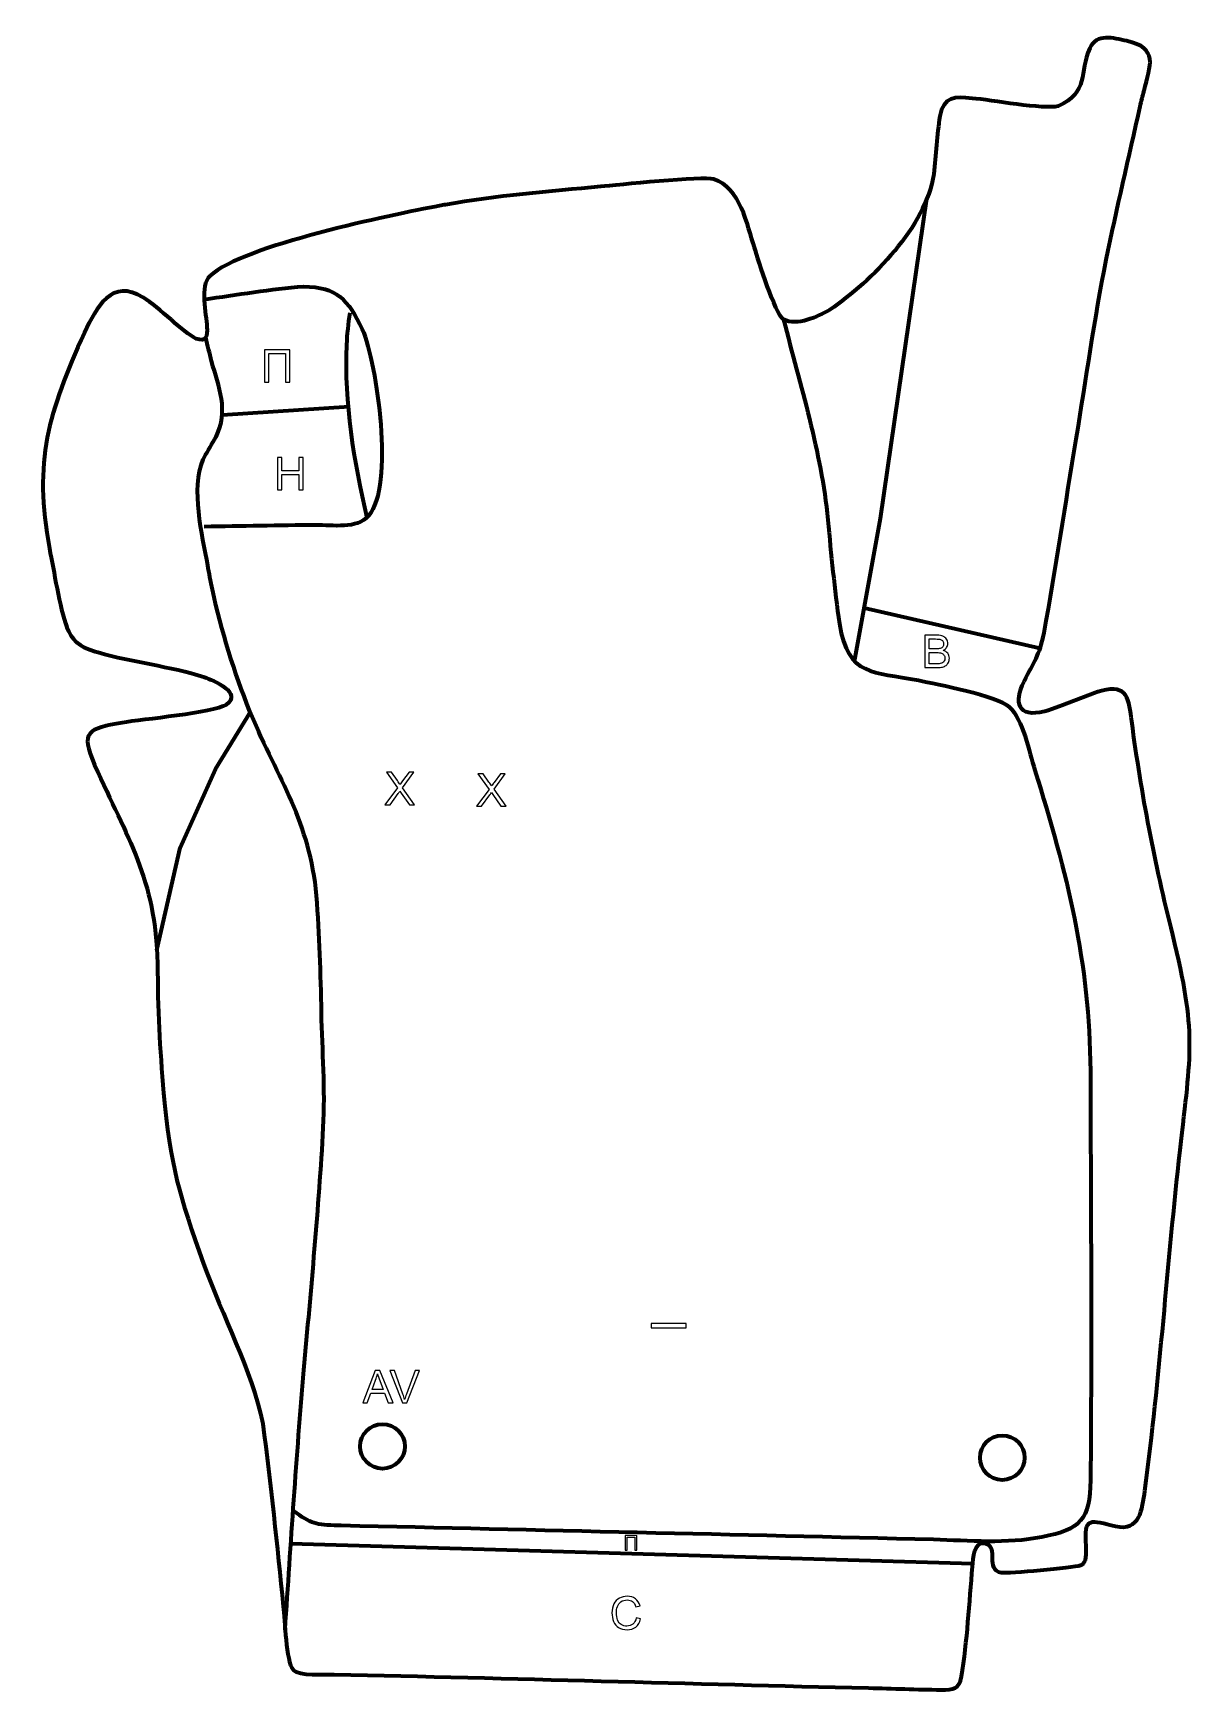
# Model space of a CAD drawing. Header units: millimetres. Extents: x 979 to 1632, y 92 to 1021.
import ezdxf

# ---------------------------------------------------------------- set-up
doc = ezdxf.new("R2010")
doc.units = ezdxf.units.MM
doc.header["$MEASUREMENT"] = 0
doc.layers.add('layer 2', color=7, linetype='Continuous')
doc.layers.add('layer 3', color=7, linetype='Continuous')

msp = doc.modelspace()

# ---------------------------------------------------------------- linework, layer by layer
at = {"layer": 'layer 2', "color": 142, "lineweight": 200}
for centre in [(1175.1357, 228.951), (1522.5996, 222.601)]:
    msp.add_ellipse(centre, major_axis=(0, 12.5), ratio=1, dxfattribs=at)
at = {"layer": 'layer 2', "color": 142, "lineweight": 158}
for points, knots in [([(1439.6786, 668.9718), (1439.6786, 668.9718), (1454.2709, 749.0889), (1454.2709, 749.0889), (1454.2709, 749.0889), (1454.2709, 749.0889), (1480.3789, 928.4), (1480.3789, 928.4)], [0, 0, 0, 0, 0.33333333, 0.33333333, 0.33333333, 0.33333333, 1, 1, 1, 1]), ([(1075.1324, 871.9103), (1093.0158, 874.3434), (1112.9686, 877.8275), (1130.7674, 879.0999), (1130.7674, 879.0999), (1150.0489, 879.0122), (1155.6182, 871.655), (1163.8154, 855.1954), (1163.8154, 855.1954), (1172.0334, 835.3318), (1182.0091, 767.3794), (1167.2082, 750.5077), (1167.2082, 750.5077), (1160.6299, 743.009), (1147.3456, 745.4224), (1137.8606, 745.3647), (1137.8606, 745.3647), (1117.0353, 745.2379), (1096.0309, 744.7714), (1075.1894, 744.4586)], [0, 0, 0, 0, 0.16666667, 0.16666667, 0.16666667, 0.16666667, 0.33333333, 0.33333333, 0.33333333, 0.33333333, 0.5, 0.5, 0.5, 0.5, 0.66666667, 0.66666667, 0.66666667, 0.66666667, 1, 1, 1, 1]), ([(1166.6142, 749.5178), (1159.0488, 781.4182), (1153.7779, 813.5607), (1155.1501, 846.4939), (1155.1501, 846.4939), (1155.4046, 852.6018), (1156.0679, 858.2854), (1156.9457, 864.315)], [0, 0, 0, 0, 0.33333333, 0.33333333, 0.33333333, 0.33333333, 1, 1, 1, 1]), ([(1400.013, 860.666), (1409.2432, 823.516), (1421.1266, 786.6433), (1424.7711, 748.3867), (1424.7711, 748.3867), (1426.6669, 728.4863), (1428.4373, 709.8606), (1431.2995, 690.0087), (1431.2995, 690.0087), (1436.2264, 659.9136), (1449.9113, 663.7346), (1475.5339, 658.3647), (1475.5339, 658.3647), (1486.2399, 656.1381), (1519.5638, 649.9379), (1526.5105, 643.5085), (1526.5105, 643.5085), (1534.2789, 636.3187), (1537.5667, 618.4636), (1540.824, 608.0307), (1540.824, 608.0307), (1558.8647, 550.2477), (1571.5937, 500.3596), (1571.9573, 439.37), (1571.9573, 439.37), (1572.2293, 362.905), (1572.7118, 286.3987), (1572.0306, 209.9396), (1572.0306, 209.9396), (1571.8304, 188.1055), (1566.6241, 182.4251), (1544.7937, 178.0966), (1544.7937, 178.0966), (1525.2366, 174.2188), (1503.8649, 176.1231), (1484.0059, 176.6785), (1484.0059, 176.6785), (1373.3334, 179.3439), (1262.6605, 181.9893), (1151.9859, 184.5654), (1151.9859, 184.5654), (1151.9859, 184.5654), (1150.4835, 184.6004), (1150.4835, 184.6004), (1150.4835, 184.6004), (1137.488, 184.9028), (1135.5734, 185.441), (1125.0312, 192.8271)], [0, 0, 0, 0, 0.07692308, 0.07692308, 0.07692308, 0.07692308, 0.15384615, 0.15384615, 0.15384615, 0.15384615, 0.23076923, 0.23076923, 0.23076923, 0.23076923, 0.30769231, 0.30769231, 0.30769231, 0.30769231, 0.38461538, 0.38461538, 0.38461538, 0.38461538, 0.46153846, 0.46153846, 0.46153846, 0.46153846, 0.53846154, 0.53846154, 0.53846154, 0.53846154, 0.61538462, 0.61538462, 0.61538462, 0.61538462, 0.69230769, 0.69230769, 0.69230769, 0.69230769, 0.76923077, 0.76923077, 0.76923077, 0.76923077, 0.84615385, 0.84615385, 0.84615385, 0.84615385, 1, 1, 1, 1]), ([(1120.5217, 126.0516), (1123.8027, 174.6726), (1126.8957, 223.2865), (1131.125, 271.8384), (1131.125, 271.8384), (1135.0575, 316.8332), (1139.5133, 362.6697), (1141.9686, 407.7164), (1141.9686, 407.7164), (1143.1257, 428.9459), (1141.389, 450.762), (1140.9376, 472.0508), (1140.9376, 472.0508), (1140.5096, 493.9621), (1139.8848, 515.7027), (1138.1367, 537.5598), (1138.1367, 537.5598), (1134.632, 579.0234), (1116.6324, 602.924), (1101.4073, 639.5773), (1101.4073, 639.5773), (1101.4073, 639.5773), (1100.8347, 640.9681), (1100.8347, 640.9681), (1100.8347, 640.9681), (1091.8155, 663.4989), (1084.8921, 685.6191), (1079.7546, 709.3475), (1079.7546, 709.3475), (1078.848, 713.8501), (1078.0065, 718.3581), (1077.1868, 722.8771), (1077.1868, 722.8771), (1074.1165, 739.9987), (1067.6547, 765.6808), (1074.6676, 782.0697), (1074.6676, 782.0697), (1074.6676, 782.0697), (1075.2005, 783.2195), (1075.2005, 783.2195), (1075.2005, 783.2195), (1077.1707, 787.1482), (1079.6847, 791.0266), (1081.8701, 794.8759), (1081.8701, 794.8759), (1089.2073, 809.2729), (1083.3079, 822.9261), (1079.3264, 837.2271), (1079.3264, 837.2271), (1078.2104, 841.6732), (1077.1463, 846.1346), (1076.0622, 850.5888)], [0, 0, 0, 0, 0.07142857, 0.07142857, 0.07142857, 0.07142857, 0.14285714, 0.14285714, 0.14285714, 0.14285714, 0.21428571, 0.21428571, 0.21428571, 0.21428571, 0.28571429, 0.28571429, 0.28571429, 0.28571429, 0.35714286, 0.35714286, 0.35714286, 0.35714286, 0.42857143, 0.42857143, 0.42857143, 0.42857143, 0.5, 0.5, 0.5, 0.5, 0.57142857, 0.57142857, 0.57142857, 0.57142857, 0.64285714, 0.64285714, 0.64285714, 0.64285714, 0.71428571, 0.71428571, 0.71428571, 0.71428571, 0.78571429, 0.78571429, 0.78571429, 0.78571429, 0.85714286, 0.85714286, 0.85714286, 0.85714286, 1, 1, 1, 1]), ([(1048.7024, 507.0973), (1048.7024, 507.0973), (1061.6294, 564.5416), (1061.6294, 564.5416), (1061.6294, 564.5416), (1061.6294, 564.5416), (1081.6054, 608.5948), (1081.6054, 608.5948), (1081.6054, 608.5948), (1081.6054, 608.5948), (1101.2566, 640.8288), (1101.2566, 640.8288)], [0, 0, 0, 0, 0.25, 0.25, 0.25, 0.25, 0.5, 0.5, 0.5, 0.5, 1, 1, 1, 1])]:
    msp.add_open_spline(points, degree=3, knots=knots, dxfattribs=at)
at = {"layer": 'layer 2', "color": 142}
for points, knots in [([(1108.929, 843.6755), (1108.929, 843.6755), (1123.2038, 843.6755), (1123.2038, 843.6755), (1123.2038, 843.6755), (1123.2038, 843.6755), (1123.2038, 825.4891), (1123.2038, 825.4891), (1123.2038, 825.4891), (1123.2038, 825.4891), (1120.7908, 825.4891), (1120.7908, 825.4891), (1120.7908, 825.4891), (1120.7908, 825.4891), (1120.7908, 841.5419), (1120.7908, 841.5419), (1120.7908, 841.5419), (1120.7908, 841.5419), (1111.342, 841.5419), (1111.342, 841.5419), (1111.342, 841.5419), (1111.342, 841.5419), (1111.342, 825.4891), (1111.342, 825.4891), (1111.342, 825.4891), (1111.342, 825.4891), (1108.929, 825.4891), (1108.929, 825.4891), (1108.929, 825.4891), (1108.929, 825.4891), (1108.929, 843.6755), (1108.929, 843.6755)], [0, 0, 0, 0, 0.11111111, 0.11111111, 0.11111111, 0.11111111, 0.22222222, 0.22222222, 0.22222222, 0.22222222, 0.33333333, 0.33333333, 0.33333333, 0.33333333, 0.44444444, 0.44444444, 0.44444444, 0.44444444, 0.55555556, 0.55555556, 0.55555556, 0.55555556, 0.66666667, 0.66666667, 0.66666667, 0.66666667, 0.77777778, 0.77777778, 0.77777778, 0.77777778, 1, 1, 1, 1]), ([(1116.3627, 765.1641), (1116.3627, 765.1641), (1116.3627, 783.3505), (1116.3627, 783.3505), (1116.3627, 783.3505), (1116.3627, 783.3505), (1118.7757, 783.3505), (1118.7757, 783.3505), (1118.7757, 783.3505), (1118.7757, 783.3505), (1118.7757, 775.8575), (1118.7757, 775.8575), (1118.7757, 775.8575), (1118.7757, 775.8575), (1128.1737, 775.8575), (1128.1737, 775.8575), (1128.1737, 775.8575), (1128.1737, 775.8575), (1128.1737, 783.3505), (1128.1737, 783.3505), (1128.1737, 783.3505), (1128.1737, 783.3505), (1130.5867, 783.3505), (1130.5867, 783.3505), (1130.5867, 783.3505), (1130.5867, 783.3505), (1130.5867, 765.1641), (1130.5867, 765.1641), (1130.5867, 765.1641), (1130.5867, 765.1641), (1128.1737, 765.1641), (1128.1737, 765.1641), (1128.1737, 765.1641), (1128.1737, 765.1641), (1128.1737, 773.7239), (1128.1737, 773.7239), (1128.1737, 773.7239), (1128.1737, 773.7239), (1118.7757, 773.7239), (1118.7757, 773.7239), (1118.7757, 773.7239), (1118.7757, 773.7239), (1118.7757, 765.1641), (1118.7757, 765.1641), (1118.7757, 765.1641), (1118.7757, 765.1641), (1116.3627, 765.1641), (1116.3627, 765.1641)], [0, 0, 0, 0, 0.07692308, 0.07692308, 0.07692308, 0.07692308, 0.15384615, 0.15384615, 0.15384615, 0.15384615, 0.23076923, 0.23076923, 0.23076923, 0.23076923, 0.30769231, 0.30769231, 0.30769231, 0.30769231, 0.38461538, 0.38461538, 0.38461538, 0.38461538, 0.46153846, 0.46153846, 0.46153846, 0.46153846, 0.53846154, 0.53846154, 0.53846154, 0.53846154, 0.61538462, 0.61538462, 0.61538462, 0.61538462, 0.69230769, 0.69230769, 0.69230769, 0.69230769, 0.76923077, 0.76923077, 0.76923077, 0.76923077, 0.84615385, 0.84615385, 0.84615385, 0.84615385, 1, 1, 1, 1]), ([(1479.1804, 665.4814), (1479.1804, 665.4814), (1479.1804, 683.6678), (1479.1804, 683.6678), (1479.1804, 683.6678), (1479.1804, 683.6678), (1486.0045, 683.6678), (1486.0045, 683.6678), (1486.0045, 683.6678), (1487.3931, 683.6678), (1488.5064, 683.4858), (1489.3489, 683.1175), (1489.3489, 683.1175), (1490.1871, 682.7492), (1490.8432, 682.1819), (1491.3174, 681.4157), (1491.3174, 681.4157), (1491.7957, 680.6537), (1492.0328, 679.8536), (1492.0328, 679.0154), (1492.0328, 679.0154), (1492.0328, 678.2407), (1491.8211, 677.5083), (1491.402, 676.8225), (1491.402, 676.8225), (1490.9829, 676.1367), (1490.3479, 675.5821), (1489.497, 675.1588), (1489.497, 675.1588), (1490.5977, 674.8371), (1491.4444, 674.2867), (1492.0328, 673.5078), (1492.0328, 673.5078), (1492.6255, 672.7331), (1492.9218, 671.8145), (1492.9218, 670.7561), (1492.9218, 670.7561), (1492.9218, 669.901), (1492.7398, 669.1094), (1492.3799, 668.377), (1492.3799, 668.377), (1492.0201, 667.6446), (1491.5756, 667.0816), (1491.0464, 666.6837), (1491.0464, 666.6837), (1490.5173, 666.29), (1489.8526, 665.9894), (1489.0568, 665.7862), (1489.0568, 665.7862), (1488.2567, 665.583), (1487.2788, 665.4814), (1486.1188, 665.4814), (1486.1188, 665.4814), (1486.1188, 665.4814), (1479.1804, 665.4814), (1479.1804, 665.4814)], [0, 0, 0, 0, 0.06666667, 0.06666667, 0.06666667, 0.06666667, 0.13333333, 0.13333333, 0.13333333, 0.13333333, 0.2, 0.2, 0.2, 0.2, 0.26666667, 0.26666667, 0.26666667, 0.26666667, 0.33333333, 0.33333333, 0.33333333, 0.33333333, 0.4, 0.4, 0.4, 0.4, 0.46666667, 0.46666667, 0.46666667, 0.46666667, 0.53333333, 0.53333333, 0.53333333, 0.53333333, 0.6, 0.6, 0.6, 0.6, 0.66666667, 0.66666667, 0.66666667, 0.66666667, 0.73333333, 0.73333333, 0.73333333, 0.73333333, 0.8, 0.8, 0.8, 0.8, 0.86666667, 0.86666667, 0.86666667, 0.86666667, 1, 1, 1, 1]), ([(1481.5934, 676.0224), (1481.5934, 676.0224), (1485.5262, 676.0224), (1485.5262, 676.0224), (1485.5262, 676.0224), (1486.593, 676.0224), (1487.3592, 676.0944), (1487.8206, 676.2341), (1487.8206, 676.2341), (1488.4345, 676.4161), (1488.8959, 676.7209), (1489.2049, 677.1442), (1489.2049, 677.1442), (1489.514, 677.5676), (1489.6706, 678.0967), (1489.6706, 678.736), (1489.6706, 678.736), (1489.6706, 679.3413), (1489.5267, 679.8747), (1489.2346, 680.3319), (1489.2346, 680.3319), (1488.9467, 680.7934), (1488.5318, 681.1109), (1487.9942, 681.2802), (1487.9942, 681.2802), (1487.4566, 681.4495), (1486.5337, 681.5342), (1485.2298, 681.5342), (1485.2298, 681.5342), (1485.2298, 681.5342), (1481.5934, 681.5342), (1481.5934, 681.5342), (1481.5934, 681.5342), (1481.5934, 681.5342), (1481.5934, 676.0224), (1481.5934, 676.0224)], [0, 0, 0, 0, 0.1, 0.1, 0.1, 0.1, 0.2, 0.2, 0.2, 0.2, 0.3, 0.3, 0.3, 0.3, 0.4, 0.4, 0.4, 0.4, 0.5, 0.5, 0.5, 0.5, 0.6, 0.6, 0.6, 0.6, 0.7, 0.7, 0.7, 0.7, 0.8, 0.8, 0.8, 0.8, 1, 1, 1, 1]), ([(1481.5934, 667.615), (1481.5934, 667.615), (1486.1231, 667.615), (1486.1231, 667.615), (1486.1231, 667.615), (1486.902, 667.615), (1487.4481, 667.6446), (1487.7656, 667.7039), (1487.7656, 667.7039), (1488.3159, 667.8013), (1488.7816, 667.9664), (1489.1541, 668.1992), (1489.1541, 668.1992), (1489.5267, 668.432), (1489.8315, 668.7707), (1490.0728, 669.2152), (1490.0728, 669.2152), (1490.3141, 669.6597), (1490.4326, 670.1719), (1490.4326, 670.7519), (1490.4326, 670.7519), (1490.4326, 671.4335), (1490.259, 672.0219), (1489.9077, 672.5257), (1489.9077, 672.5257), (1489.5605, 673.0294), (1489.0779, 673.3808), (1488.4599, 673.584), (1488.4599, 673.584), (1487.846, 673.7872), (1486.957, 673.8888), (1485.8013, 673.8888), (1485.8013, 673.8888), (1485.8013, 673.8888), (1481.5934, 673.8888), (1481.5934, 673.8888), (1481.5934, 673.8888), (1481.5934, 673.8888), (1481.5934, 667.615), (1481.5934, 667.615)], [0, 0, 0, 0, 0.09090909, 0.09090909, 0.09090909, 0.09090909, 0.18181818, 0.18181818, 0.18181818, 0.18181818, 0.27272727, 0.27272727, 0.27272727, 0.27272727, 0.36363636, 0.36363636, 0.36363636, 0.36363636, 0.45454545, 0.45454545, 0.45454545, 0.45454545, 0.54545455, 0.54545455, 0.54545455, 0.54545455, 0.63636364, 0.63636364, 0.63636364, 0.63636364, 0.72727273, 0.72727273, 0.72727273, 0.72727273, 0.81818182, 0.81818182, 0.81818182, 0.81818182, 1, 1, 1, 1]), ([(1176.4894, 588.6187), (1176.4894, 588.6187), (1183.5167, 598.0548), (1183.5167, 598.0548), (1183.5167, 598.0548), (1183.5167, 598.0548), (1177.3276, 606.8051), (1177.3276, 606.8051), (1177.3276, 606.8051), (1177.3276, 606.8051), (1180.1935, 606.8051), (1180.1935, 606.8051), (1180.1935, 606.8051), (1180.1935, 606.8051), (1183.5082, 602.1527), (1183.5082, 602.1527), (1183.5082, 602.1527), (1184.1983, 601.1875), (1184.6766, 600.4509), (1184.9518, 599.9386), (1184.9518, 599.9386), (1185.3624, 600.5736), (1185.845, 601.251), (1186.3996, 601.9664), (1186.3996, 601.9664), (1186.3996, 601.9664), (1190.0318, 606.8051), (1190.0318, 606.8051), (1190.0318, 606.8051), (1190.0318, 606.8051), (1192.6692, 606.8051), (1192.6692, 606.8051), (1192.6692, 606.8051), (1192.6692, 606.8051), (1186.353, 598.1606), (1186.353, 598.1606), (1186.353, 598.1606), (1186.353, 598.1606), (1193.1518, 588.6187), (1193.1518, 588.6187), (1193.1518, 588.6187), (1193.1518, 588.6187), (1190.1969, 588.6187), (1190.1969, 588.6187), (1190.1969, 588.6187), (1190.1969, 588.6187), (1185.608, 595.1042), (1185.608, 595.1042), (1185.608, 595.1042), (1185.3455, 595.4725), (1185.0957, 595.8408), (1184.8629, 596.2048), (1184.8629, 596.2048), (1184.4565, 595.5952), (1184.1686, 595.1677), (1183.9908, 594.9264), (1183.9908, 594.9264), (1183.9908, 594.9264), (1179.3807, 588.6187), (1179.3807, 588.6187), (1179.3807, 588.6187), (1179.3807, 588.6187), (1176.4894, 588.6187), (1176.4894, 588.6187)], [0, 0, 0, 0, 0.05882353, 0.05882353, 0.05882353, 0.05882353, 0.11764706, 0.11764706, 0.11764706, 0.11764706, 0.17647059, 0.17647059, 0.17647059, 0.17647059, 0.23529412, 0.23529412, 0.23529412, 0.23529412, 0.29411765, 0.29411765, 0.29411765, 0.29411765, 0.35294118, 0.35294118, 0.35294118, 0.35294118, 0.41176471, 0.41176471, 0.41176471, 0.41176471, 0.47058824, 0.47058824, 0.47058824, 0.47058824, 0.52941176, 0.52941176, 0.52941176, 0.52941176, 0.58823529, 0.58823529, 0.58823529, 0.58823529, 0.64705882, 0.64705882, 0.64705882, 0.64705882, 0.70588235, 0.70588235, 0.70588235, 0.70588235, 0.76470588, 0.76470588, 0.76470588, 0.76470588, 0.82352941, 0.82352941, 0.82352941, 0.82352941, 0.88235294, 0.88235294, 0.88235294, 0.88235294, 1, 1, 1, 1]), ([(1227.8188, 587.8249), (1227.8188, 587.8249), (1234.8461, 597.261), (1234.8461, 597.261), (1234.8461, 597.261), (1234.8461, 597.261), (1228.657, 606.0113), (1228.657, 606.0113), (1228.657, 606.0113), (1228.657, 606.0113), (1231.5229, 606.0113), (1231.5229, 606.0113), (1231.5229, 606.0113), (1231.5229, 606.0113), (1234.8376, 601.3589), (1234.8376, 601.3589), (1234.8376, 601.3589), (1235.5277, 600.3937), (1236.006, 599.6571), (1236.2812, 599.1448), (1236.2812, 599.1448), (1236.6918, 599.7798), (1237.1744, 600.4572), (1237.729, 601.1726), (1237.729, 601.1726), (1237.729, 601.1726), (1241.3612, 606.0113), (1241.3612, 606.0113), (1241.3612, 606.0113), (1241.3612, 606.0113), (1243.9986, 606.0113), (1243.9986, 606.0113), (1243.9986, 606.0113), (1243.9986, 606.0113), (1237.6824, 597.3668), (1237.6824, 597.3668), (1237.6824, 597.3668), (1237.6824, 597.3668), (1244.4812, 587.8249), (1244.4812, 587.8249), (1244.4812, 587.8249), (1244.4812, 587.8249), (1241.5263, 587.8249), (1241.5263, 587.8249), (1241.5263, 587.8249), (1241.5263, 587.8249), (1236.9374, 594.3104), (1236.9374, 594.3104), (1236.9374, 594.3104), (1236.6749, 594.6787), (1236.4251, 595.047), (1236.1923, 595.411), (1236.1923, 595.411), (1235.7859, 594.8014), (1235.498, 594.3739), (1235.3202, 594.1326), (1235.3202, 594.1326), (1235.3202, 594.1326), (1230.7101, 587.8249), (1230.7101, 587.8249), (1230.7101, 587.8249), (1230.7101, 587.8249), (1227.8188, 587.8249), (1227.8188, 587.8249)], [0, 0, 0, 0, 0.05882353, 0.05882353, 0.05882353, 0.05882353, 0.11764706, 0.11764706, 0.11764706, 0.11764706, 0.17647059, 0.17647059, 0.17647059, 0.17647059, 0.23529412, 0.23529412, 0.23529412, 0.23529412, 0.29411765, 0.29411765, 0.29411765, 0.29411765, 0.35294118, 0.35294118, 0.35294118, 0.35294118, 0.41176471, 0.41176471, 0.41176471, 0.41176471, 0.47058824, 0.47058824, 0.47058824, 0.47058824, 0.52941176, 0.52941176, 0.52941176, 0.52941176, 0.58823529, 0.58823529, 0.58823529, 0.58823529, 0.64705882, 0.64705882, 0.64705882, 0.64705882, 0.70588235, 0.70588235, 0.70588235, 0.70588235, 0.76470588, 0.76470588, 0.76470588, 0.76470588, 0.82352941, 0.82352941, 0.82352941, 0.82352941, 0.88235294, 0.88235294, 0.88235294, 0.88235294, 1, 1, 1, 1]), ([(1325.8458, 295.3651), (1325.8458, 295.3651), (1325.8458, 297.8699), (1325.8458, 297.8699), (1325.8458, 297.8699), (1325.8458, 297.8699), (1345.425, 297.8699), (1345.425, 297.8699), (1345.425, 297.8699), (1345.425, 297.8699), (1345.425, 295.3651), (1345.425, 295.3651), (1345.425, 295.3651), (1345.425, 295.3651), (1325.8458, 295.3651), (1325.8458, 295.3651)], [0, 0, 0, 0, 0.2, 0.2, 0.2, 0.2, 0.4, 0.4, 0.4, 0.4, 0.6, 0.6, 0.6, 0.6, 1, 1, 1, 1]), ([(1164.0758, 253.2926), (1164.0758, 253.2926), (1171.0523, 271.479), (1171.0523, 271.479), (1171.0523, 271.479), (1171.0523, 271.479), (1173.6982, 271.479), (1173.6982, 271.479), (1173.6982, 271.479), (1173.6982, 271.479), (1181.1023, 253.2926), (1181.1023, 253.2926), (1181.1023, 253.2926), (1181.1023, 253.2926), (1178.3633, 253.2926), (1178.3633, 253.2926), (1178.3633, 253.2926), (1178.3633, 253.2926), (1176.2593, 258.8044), (1176.2593, 258.8044), (1176.2593, 258.8044), (1176.2593, 258.8044), (1168.6012, 258.8044), (1168.6012, 258.8044), (1168.6012, 258.8044), (1168.6012, 258.8044), (1166.6285, 253.2926), (1166.6285, 253.2926), (1166.6285, 253.2926), (1166.6285, 253.2926), (1164.0758, 253.2926), (1164.0758, 253.2926)], [0, 0, 0, 0, 0.11111111, 0.11111111, 0.11111111, 0.11111111, 0.22222222, 0.22222222, 0.22222222, 0.22222222, 0.33333333, 0.33333333, 0.33333333, 0.33333333, 0.44444444, 0.44444444, 0.44444444, 0.44444444, 0.55555556, 0.55555556, 0.55555556, 0.55555556, 0.66666667, 0.66666667, 0.66666667, 0.66666667, 0.77777778, 0.77777778, 0.77777778, 0.77777778, 1, 1, 1, 1]), ([(1169.3082, 260.7602), (1169.3082, 260.7602), (1175.5058, 260.7602), (1175.5058, 260.7602), (1175.5058, 260.7602), (1175.5058, 260.7602), (1173.6093, 265.8021), (1173.6093, 265.8021), (1173.6093, 265.8021), (1173.0378, 267.3346), (1172.606, 268.6003), (1172.3054, 269.5994), (1172.3054, 269.5994), (1172.0556, 268.4141), (1171.7212, 267.2499), (1171.3021, 266.0984), (1171.3021, 266.0984), (1171.3021, 266.0984), (1169.3082, 260.7602), (1169.3082, 260.7602)], [0, 0, 0, 0, 0.16666667, 0.16666667, 0.16666667, 0.16666667, 0.33333333, 0.33333333, 0.33333333, 0.33333333, 0.5, 0.5, 0.5, 0.5, 0.66666667, 0.66666667, 0.66666667, 0.66666667, 1, 1, 1, 1]), ([(1186.3093, 253.2926), (1186.3093, 253.2926), (1179.282, 271.479), (1179.282, 271.479), (1179.282, 271.479), (1179.282, 271.479), (1181.8897, 271.479), (1181.8897, 271.479), (1181.8897, 271.479), (1181.8897, 271.479), (1186.6141, 258.2625), (1186.6141, 258.2625), (1186.6141, 258.2625), (1186.9909, 257.2042), (1187.3126, 256.2136), (1187.5666, 255.2865), (1187.5666, 255.2865), (1187.846, 256.2813), (1188.172, 257.2719), (1188.5445, 258.2625), (1188.5445, 258.2625), (1188.5445, 258.2625), (1193.4467, 271.479), (1193.4467, 271.479), (1193.4467, 271.479), (1193.4467, 271.479), (1195.902, 271.479), (1195.902, 271.479), (1195.902, 271.479), (1195.902, 271.479), (1188.8112, 253.2926), (1188.8112, 253.2926), (1188.8112, 253.2926), (1188.8112, 253.2926), (1186.3093, 253.2926), (1186.3093, 253.2926)], [0, 0, 0, 0, 0.1, 0.1, 0.1, 0.1, 0.2, 0.2, 0.2, 0.2, 0.3, 0.3, 0.3, 0.3, 0.4, 0.4, 0.4, 0.4, 0.5, 0.5, 0.5, 0.5, 0.6, 0.6, 0.6, 0.6, 0.7, 0.7, 0.7, 0.7, 0.8, 0.8, 0.8, 0.8, 1, 1, 1, 1]), ([(1311.2309, 179.0349), (1311.2309, 179.0349), (1317.7075, 179.0349), (1317.7075, 179.0349), (1317.7075, 179.0349), (1317.7075, 179.0349), (1317.7075, 170.7836), (1317.7075, 170.7836), (1317.7075, 170.7836), (1317.7075, 170.7836), (1316.6127, 170.7836), (1316.6127, 170.7836), (1316.6127, 170.7836), (1316.6127, 170.7836), (1316.6127, 178.0669), (1316.6127, 178.0669), (1316.6127, 178.0669), (1316.6127, 178.0669), (1312.3257, 178.0669), (1312.3257, 178.0669), (1312.3257, 178.0669), (1312.3257, 178.0669), (1312.3257, 170.7836), (1312.3257, 170.7836), (1312.3257, 170.7836), (1312.3257, 170.7836), (1311.2309, 170.7836), (1311.2309, 170.7836), (1311.2309, 170.7836), (1311.2309, 170.7836), (1311.2309, 179.0349), (1311.2309, 179.0349)], [0, 0, 0, 0, 0.11111111, 0.11111111, 0.11111111, 0.11111111, 0.22222222, 0.22222222, 0.22222222, 0.22222222, 0.33333333, 0.33333333, 0.33333333, 0.33333333, 0.44444444, 0.44444444, 0.44444444, 0.44444444, 0.55555556, 0.55555556, 0.55555556, 0.55555556, 0.66666667, 0.66666667, 0.66666667, 0.66666667, 0.77777778, 0.77777778, 0.77777778, 0.77777778, 1, 1, 1, 1]), ([(1317.4063, 132.8393), (1317.4063, 132.8393), (1319.8193, 132.2297), (1319.8193, 132.2297), (1319.8193, 132.2297), (1319.3155, 130.2528), (1318.4096, 128.7499), (1317.1015, 127.7128), (1317.1015, 127.7128), (1315.7934, 126.6756), (1314.1932, 126.1549), (1312.3009, 126.1549), (1312.3009, 126.1549), (1310.3451, 126.1549), (1308.7534, 126.5528), (1307.5257, 127.3529), (1307.5257, 127.3529), (1306.298, 128.1488), (1305.3667, 129.3045), (1304.7275, 130.8158), (1304.7275, 130.8158), (1304.0882, 132.3313), (1303.7665, 133.9527), (1303.7665, 135.6884), (1303.7665, 135.6884), (1303.7665, 137.5807), (1304.1263, 139.2317), (1304.8502, 140.6414), (1304.8502, 140.6414), (1305.5741, 142.0511), (1306.6028, 143.1221), (1307.9363, 143.8545), (1307.9363, 143.8545), (1309.2698, 144.5868), (1310.7388, 144.9509), (1312.339, 144.9509), (1312.339, 144.9509), (1314.1593, 144.9509), (1315.6876, 144.4895), (1316.9237, 143.5624), (1316.9237, 143.5624), (1318.1641, 142.6353), (1319.0277, 141.3356), (1319.5145, 139.6592), (1319.5145, 139.6592), (1319.5145, 139.6592), (1317.1523, 139.1004), (1317.1523, 139.1004), (1317.1523, 139.1004), (1316.7332, 140.4212), (1316.1194, 141.3864), (1315.3193, 141.9876), (1315.3193, 141.9876), (1314.5192, 142.5929), (1313.5116, 142.8935), (1312.2967, 142.8935), (1312.2967, 142.8935), (1310.9039, 142.8935), (1309.7355, 142.5591), (1308.7999, 141.8902), (1308.7999, 141.8902), (1307.8644, 141.2213), (1307.204, 140.3196), (1306.8272, 139.1936), (1306.8272, 139.1936), (1306.4462, 138.0633), (1306.2557, 136.8991), (1306.2557, 135.7011), (1306.2557, 135.7011), (1306.2557, 134.1559), (1306.4801, 132.8055), (1306.9288, 131.654), (1306.9288, 131.654), (1307.3775, 130.4983), (1308.076, 129.6389), (1309.0243, 129.0674), (1309.0243, 129.0674), (1309.9726, 128.4959), (1310.997, 128.2123), (1312.1019, 128.2123), (1312.1019, 128.2123), (1313.4481, 128.2123), (1314.5827, 128.6018), (1315.514, 129.3765), (1315.514, 129.3765), (1316.4453, 130.1554), (1317.0761, 131.3069), (1317.4063, 132.8393)], [0, 0, 0, 0, 0.04347826, 0.04347826, 0.04347826, 0.04347826, 0.08695652, 0.08695652, 0.08695652, 0.08695652, 0.13043478, 0.13043478, 0.13043478, 0.13043478, 0.17391304, 0.17391304, 0.17391304, 0.17391304, 0.2173913, 0.2173913, 0.2173913, 0.2173913, 0.26086957, 0.26086957, 0.26086957, 0.26086957, 0.30434783, 0.30434783, 0.30434783, 0.30434783, 0.34782609, 0.34782609, 0.34782609, 0.34782609, 0.39130435, 0.39130435, 0.39130435, 0.39130435, 0.43478261, 0.43478261, 0.43478261, 0.43478261, 0.47826087, 0.47826087, 0.47826087, 0.47826087, 0.52173913, 0.52173913, 0.52173913, 0.52173913, 0.56521739, 0.56521739, 0.56521739, 0.56521739, 0.60869565, 0.60869565, 0.60869565, 0.60869565, 0.65217391, 0.65217391, 0.65217391, 0.65217391, 0.69565217, 0.69565217, 0.69565217, 0.69565217, 0.73913043, 0.73913043, 0.73913043, 0.73913043, 0.7826087, 0.7826087, 0.7826087, 0.7826087, 0.82608696, 0.82608696, 0.82608696, 0.82608696, 0.86956522, 0.86956522, 0.86956522, 0.86956522, 0.91304348, 0.91304348, 0.91304348, 0.91304348, 1, 1, 1, 1])]:
    msp.add_open_spline(points, degree=3, knots=knots, dxfattribs=at)
at = {"layer": 'layer 2', "color": 142, "lineweight": 158}
for points in [[(1085.4775, 807.2461), (1085.4775, 807.2461), (1156.4159, 811.8283), (1156.4159, 811.8283)], [(1445.1495, 699.0093), (1445.1495, 699.0093), (1543.7799, 676.3018), (1543.7799, 676.3018)], [(1123.7924, 174.4832), (1123.7924, 174.4832), (1506.0374, 163.3907), (1506.0374, 163.3907)]]:
    msp.add_open_spline(points, degree=3, dxfattribs=at)
at = {"layer": 'layer 3', "color": 242, "lineweight": 158}
msp.add_open_spline([(1210.4935, 924.9847), (1238.6948, 930.1283), (1268.83, 932.3027), (1297.5233, 935.1369), (1297.5233, 935.1369), (1305.9001, 935.9643), (1355.3867, 940.994), (1360.6948, 939.2934), (1360.6948, 939.2934), (1375.9166, 934.417), (1379.3726, 914.0934), (1383.6325, 900.9245), (1383.6325, 900.9245), (1386.0954, 893.4587), (1394.8667, 864.2369), (1400.013, 860.666), (1400.013, 860.666), (1407.4506, 856.59), (1419.1014, 862.2651), (1425.8621, 866.039), (1425.8621, 866.039), (1449.4355, 882.1367), (1479.915, 912.8584), (1484.1463, 942.1392), (1484.1463, 942.1392), (1485.3901, 952.6926), (1485.9262, 964.2165), (1487.5519, 974.5656), (1487.5519, 974.5656), (1489.8253, 985.9131), (1495.4936, 985.4426), (1505.9168, 984.5557), (1505.9168, 984.5557), (1515.8343, 983.7119), (1546.1238, 978.1723), (1553.8861, 980.1666), (1553.8861, 980.1666), (1571.1608, 987.7394), (1565.6425, 999.1116), (1571.6174, 1012.6794), (1571.6174, 1012.6794), (1575.3411, 1021.1352), (1584.8429, 1018.4246), (1592.3463, 1016.7685), (1592.3463, 1016.7685), (1610.3192, 1012.8016), (1605.6528, 1003.2303), (1602.0285, 988.7908), (1602.0285, 988.7908), (1601.2995, 985.8865), (1600.5685, 982.997), (1599.8848, 980.081), (1599.8848, 980.081), (1593.5254, 951.4833), (1586.8038, 922.6668), (1580.8412, 894.0147), (1580.8412, 894.0147), (1574.209, 861.1178), (1569.5859, 826.8249), (1564.0325, 793.5879), (1564.0325, 793.5879), (1558.0117, 757.4912), (1552.5746, 720.92), (1545.9959, 684.9693), (1545.9959, 684.9693), (1543.3926, 671.8099), (1540.2999, 668.915), (1534.8057, 657.7421), (1534.8057, 657.7421), (1528.9597, 645.8539), (1531.2999, 637.1456), (1546.271, 640.9131), (1546.271, 640.9131), (1557.5078, 644.1278), (1567.4193, 649.1725), (1578.1433, 652.4579), (1578.1433, 652.4579), (1593.0374, 656.3874), (1593.5203, 647.6407), (1595.1486, 635.3855), (1595.1486, 635.3855), (1600.7856, 593.6565), (1607.9525, 556.5973), (1618.1347, 515.7509), (1618.1347, 515.7509), (1631.6647, 460.6216), (1628.5577, 450.2385), (1622.2099, 394.9673), (1622.2099, 394.9673), (1615.1329, 331.5745), (1610.9613, 267.0832), (1602.4824, 204.0057), (1602.4824, 204.0057), (1601.0747, 193.6593), (1599.701, 181.165), (1586.0654, 184.1649), (1586.0654, 184.1649), (1572.1343, 187.4569), (1568.3729, 190.4303), (1569.5823, 172.9776), (1569.5823, 172.9776), (1569.952, 165.8002), (1569.1338, 163.2721), (1566.427, 162.3005), (1566.427, 162.3005), (1561.8236, 161.0332), (1526.2088, 157.6324), (1521.935, 158.3311), (1521.935, 158.3311), (1512.7335, 159.8354), (1520.5562, 172.3589), (1513.4051, 174.5153), (1513.4051, 174.5153), (1506.5584, 176.5798), (1506.2903, 165.869), (1505.8858, 161.6077), (1505.8858, 161.6077), (1504.0729, 141.672), (1503.0062, 119.4339), (1499.6572, 99.9048), (1499.6572, 99.9048), (1498.4559, 92.8998), (1495.3973, 92.4841), (1488.1506, 92.5468), (1488.1506, 92.5468), (1474.8722, 92.6617), (1460.9972, 93.2687), (1447.6365, 93.571), (1447.6365, 93.571), (1347.7491, 95.8408), (1247.8723, 99.0542), (1147.9857, 101.1354), (1147.9857, 101.1354), (1142.9212, 101.2409), (1128.196, 100.0289), (1124.9938, 103.7767), (1124.9938, 103.7767), (1121.0408, 108.403), (1120.259, 131.7742), (1119.492, 139.3339), (1119.492, 139.3339), (1116.0482, 173.1258), (1112.5564, 208.0231), (1108.0003, 241.6322), (1108.0003, 241.6322), (1101.6231, 272.2966), (1085.4649, 301.6998), (1074.792, 331.3371), (1074.792, 331.3371), (1061.3249, 368.7077), (1056.0361, 387.0644), (1052.4518, 427.0038), (1052.4518, 427.0038), (1050.2097, 451.9935), (1049.1259, 474.5217), (1049.022, 499.6132), (1049.022, 499.6132), (1047.7923, 547.526), (1032.1895, 569.4694), (1013.7864, 610.9681), (1013.7864, 610.9681), (1005.3986, 629.8823), (1010.1591, 631.1573), (1029.1853, 634.6039), (1029.1853, 634.6039), (1040.3107, 636.489), (1080.5396, 640.092), (1087.4226, 644.69), (1087.4226, 644.69), (1097.2345, 651.2446), (1080.2394, 658.4748), (1075.371, 660.0777), (1075.371, 660.0777), (1055.7427, 666.5403), (1035.2462, 668.3326), (1015.5221, 674.0821), (1015.5221, 674.0821), (1015.5221, 674.0821), (1014.0731, 674.5045), (1014.0731, 674.5045), (1014.0731, 674.5045), (1004.8904, 677.2368), (1000.7824, 681.3692), (998.2462, 688.1485), (998.2462, 688.1485), (993.9378, 699.6659), (991.022, 719.6051), (988.4439, 732.1649), (988.4439, 732.1649), (979.2911, 781.3143), (987.8975, 808.6506), (1008.0079, 853.2061), (1008.0079, 853.2061), (1014.9737, 867.8494), (1023.2584, 883.7756), (1040.9418, 872.9633), (1040.9418, 872.9633), (1050.1803, 867.3146), (1063.5619, 853.2414), (1070.7234, 849.8328), (1070.7234, 849.8328), (1076.4369, 847.7828), (1076.988, 851.2993), (1076.7398, 856.3882), (1076.7398, 856.3882), (1076.3662, 864.0465), (1072.2982, 879.4451), (1078.4888, 885.0814), (1078.4888, 885.0814), (1097.2531, 902.1654), (1179.8099, 919.1681), (1207.1373, 924.3534), (1207.1373, 924.3534), (1208.2557, 924.5656), (1209.3745, 924.7754), (1210.4935, 924.9847)], degree=3, knots=[0, 0, 0, 0, 0.01818182, 0.01818182, 0.01818182, 0.01818182, 0.03636364, 0.03636364, 0.03636364, 0.03636364, 0.05454545, 0.05454545, 0.05454545, 0.05454545, 0.07272727, 0.07272727, 0.07272727, 0.07272727, 0.09090909, 0.09090909, 0.09090909, 0.09090909, 0.10909091, 0.10909091, 0.10909091, 0.10909091, 0.12727273, 0.12727273, 0.12727273, 0.12727273, 0.14545455, 0.14545455, 0.14545455, 0.14545455, 0.16363636, 0.16363636, 0.16363636, 0.16363636, 0.18181818, 0.18181818, 0.18181818, 0.18181818, 0.2, 0.2, 0.2, 0.2, 0.21818182, 0.21818182, 0.21818182, 0.21818182, 0.23636364, 0.23636364, 0.23636364, 0.23636364, 0.25454545, 0.25454545, 0.25454545, 0.25454545, 0.27272727, 0.27272727, 0.27272727, 0.27272727, 0.29090909, 0.29090909, 0.29090909, 0.29090909, 0.30909091, 0.30909091, 0.30909091, 0.30909091, 0.32727273, 0.32727273, 0.32727273, 0.32727273, 0.34545455, 0.34545455, 0.34545455, 0.34545455, 0.36363636, 0.36363636, 0.36363636, 0.36363636, 0.38181818, 0.38181818, 0.38181818, 0.38181818, 0.4, 0.4, 0.4, 0.4, 0.41818182, 0.41818182, 0.41818182, 0.41818182, 0.43636364, 0.43636364, 0.43636364, 0.43636364, 0.45454545, 0.45454545, 0.45454545, 0.45454545, 0.47272727, 0.47272727, 0.47272727, 0.47272727, 0.49090909, 0.49090909, 0.49090909, 0.49090909, 0.50909091, 0.50909091, 0.50909091, 0.50909091, 0.52727273, 0.52727273, 0.52727273, 0.52727273, 0.54545455, 0.54545455, 0.54545455, 0.54545455, 0.56363636, 0.56363636, 0.56363636, 0.56363636, 0.58181818, 0.58181818, 0.58181818, 0.58181818, 0.6, 0.6, 0.6, 0.6, 0.61818182, 0.61818182, 0.61818182, 0.61818182, 0.63636364, 0.63636364, 0.63636364, 0.63636364, 0.65454545, 0.65454545, 0.65454545, 0.65454545, 0.67272727, 0.67272727, 0.67272727, 0.67272727, 0.69090909, 0.69090909, 0.69090909, 0.69090909, 0.70909091, 0.70909091, 0.70909091, 0.70909091, 0.72727273, 0.72727273, 0.72727273, 0.72727273, 0.74545455, 0.74545455, 0.74545455, 0.74545455, 0.76363636, 0.76363636, 0.76363636, 0.76363636, 0.78181818, 0.78181818, 0.78181818, 0.78181818, 0.8, 0.8, 0.8, 0.8, 0.81818182, 0.81818182, 0.81818182, 0.81818182, 0.83636364, 0.83636364, 0.83636364, 0.83636364, 0.85454545, 0.85454545, 0.85454545, 0.85454545, 0.87272727, 0.87272727, 0.87272727, 0.87272727, 0.89090909, 0.89090909, 0.89090909, 0.89090909, 0.90909091, 0.90909091, 0.90909091, 0.90909091, 0.92727273, 0.92727273, 0.92727273, 0.92727273, 0.94545455, 0.94545455, 0.94545455, 0.94545455, 0.96363636, 0.96363636, 0.96363636, 0.96363636, 1, 1, 1, 1], dxfattribs=at)

doc.saveas('drawing.dxf')
